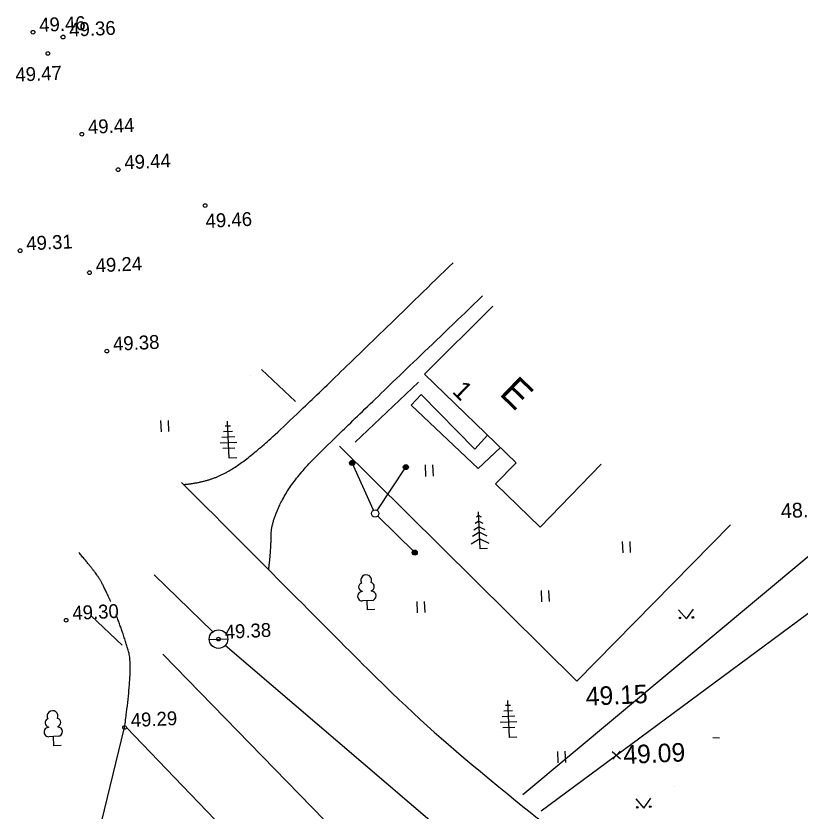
# Model space of a CAD drawing. Extents: x 641123 to 641236, y 6456305 to 6456450.
# Drawn here: x 641122.72 to 641165.06, y 6456350.98 to 6456393.92 of the extents above; entities that cross this region are included whole.
import ezdxf

# ---------------------------------------------------------------- set-up
doc = ezdxf.new("R2010")
doc.units = 0
for name, color, linetype in [('Level 1', 7, 'Continuous'), ('Level 10', 7, 'Continuous'), ('Level 13', 7, 'Continuous'), ('Level 14', 7, 'Continuous'), ('Level 15', 7, 'Continuous'), ('Level 24', 7, 'Continuous'), ('Level 30', 7, 'Continuous'), ('Level 31', 7, 'Continuous'), ('Level 41', 7, 'Continuous'), ('Level 47', 7, 'Continuous'), ('Level 5', 7, 'Continuous'), ('Level 54', 7, 'Continuous'), ('Level 57', 7, 'Continuous')]:
    doc.layers.add(name, color=color, linetype=linetype)

# ---------------------------------------------------------------- blocks, each defined once
blk = doc.blocks.new('1')
at = {"layer": 'Level 24'}
blk.add_line((0, -350), (0, 0), dxfattribs=at)
blk = doc.blocks.new('VMUR12')
at = {"layer": 'Level 13'}
for p, q in [((-403, 505), (0, 0)), ((0, 0), (397, 505))]:
    blk.add_line(p, q, dxfattribs=at)
for centre, radius in [((-353, 55), 42.8), ((347, 55), 45.2)]:
    blk.add_circle(centre, radius, dxfattribs=at)

msp = doc.modelspace()

# ---------------------------------------------------------------- linework, layer by layer
at = {"layer": 'Level 1'}
for p, q in [((641148.626, 6456368.643), (641149.734, 6456369.79)), ((641154.316, 6456369.715), (641151.033, 6456366.317)), ((641151.033, 6456366.317), (641148.626, 6456368.643))]:
    msp.add_line(p, q, dxfattribs=at)
msp.add_lwpolyline([(641148.471, 6456378.249), (641144.785, 6456374.572), (641149.734, 6456369.79)], dxfattribs=at)
at = {"layer": 'Level 10'}
for p, q in [((641130.534, 6456372.07), (641130.562, 6456371.45)), ((641130.94, 6456372.077), (641130.967, 6456371.468)), ((641134.242, 6456370.035), (641134.152, 6456372.033)), ((641134.027, 6456371.777), (641134.3, 6456371.789)), ((641133.845, 6456371.168), (641134.536, 6456371.199)), ((641133.936, 6456371.473), (641134.418, 6456371.494)), ((641133.754, 6456370.864), (641134.653, 6456370.904)), ((641133.892, 6456370.57), (641134.542, 6456370.599)), ((641134.641, 6456370.053), (641134.242, 6456370.035)), ((641144.814, 6456369.67), (641144.842, 6456369.051)), ((641145.22, 6456369.677), (641145.247, 6456369.069)), ((641147.709, 6456366.932), (641147.586, 6456366.856)), ((641147.79, 6456365.134), (641147.7, 6456367.131)), ((641147.709, 6456366.932), (641147.838, 6456366.867)), ((641147.723, 6456366.632), (641147.516, 6456366.505)), ((641147.723, 6456366.632), (641147.94, 6456366.524)), ((641147.749, 6456366.033), (641147.375, 6456365.802)), ((641147.736, 6456366.332), (641147.446, 6456366.154)), ((641147.736, 6456366.332), (641148.041, 6456366.18)), ((641147.749, 6456366.033), (641148.142, 6456365.837)), ((641147.765, 6456365.683), (641147.302, 6456365.398)), ((641147.765, 6456365.683), (641148.252, 6456365.441)), ((641148.189, 6456365.152), (641147.79, 6456365.134)), ((641155.457, 6456365.539), (641155.485, 6456364.919)), ((641155.863, 6456365.546), (641155.89, 6456364.938)), ((641141.41, 6456362.861), (641141.412, 6456362.829)), ((641141.91, 6456362.884), (641141.911, 6456362.852)), ((641151.08, 6456362.892), (641151.107, 6456362.272)), ((641151.485, 6456362.899), (641151.512, 6456362.291)), ((641141.934, 6456362.352), (641141.434, 6456362.33)), ((641141.706, 6456361.842), (641141.684, 6456362.341)), ((641144.362, 6456362.297), (641144.39, 6456361.677)), ((641144.768, 6456362.304), (641144.795, 6456361.696)), ((641142.106, 6456361.859), (641141.706, 6456361.842)), ((641149.151, 6456356.693), (641149.424, 6456356.706)), ((641149.366, 6456354.952), (641149.276, 6456356.949)), ((641149.06, 6456356.389), (641149.542, 6456356.411)), ((641148.878, 6456355.78), (641149.777, 6456355.821)), ((641148.969, 6456356.085), (641149.66, 6456356.116)), ((641124.476, 6456355.528), (641124.478, 6456355.496)), ((641124.976, 6456355.55), (641124.977, 6456355.518)), ((641149.017, 6456355.486), (641149.666, 6456355.515)), ((641125, 6456355.019), (641124.5, 6456354.996)), ((641124.772, 6456354.508), (641124.75, 6456355.008)), ((641149.765, 6456354.969), (641149.366, 6456354.952)), ((641125.172, 6456354.526), (641124.772, 6456354.508)), ((641151.957, 6456354.206), (641151.985, 6456353.586)), ((641152.363, 6456354.213), (641152.39, 6456353.604))]:
    msp.add_line(p, q, dxfattribs=at)
for points in [[(641135.977, 6456374.832), (641137.813, 6456373.1)], [(641144.462, 6456374.133), (641141.04, 6456370.892)], [(641140.19, 6456370.692), (641153.01, 6456357.994), (641161.313, 6456366.442)]]:
    msp.add_lwpolyline(points, dxfattribs=at)
for centre, radius, start, end in [((641141.635, 6456363.44), 0.292, 335.1444, 209.9846), ((641141.451, 6456363.081), 0.224, 107.8086, 259.6436), ((641141.85, 6456363.099), 0.224, 285.4855, 77.3204), ((641141.423, 6456362.58), 0.25, 92.5645, 272.5645), ((641141.923, 6456362.602), 0.25, 272.5645, 92.5645), ((641124.701, 6456356.106), 0.292, 335.1444, 209.9846), ((641124.516, 6456355.748), 0.224, 107.8086, 259.6436), ((641124.916, 6456355.766), 0.224, 285.4855, 77.3204), ((641124.489, 6456355.246), 0.25, 92.5645, 272.5645), ((641124.988, 6456355.268), 0.25, 272.5645, 92.5645)]:
    msp.add_arc(centre, radius, start, end, dxfattribs=at)
at = {"layer": 'Level 13'}
for p, q in [((641142.038, 6456367.232), (641140.877, 6456369.779)), ((641142.231, 6456367.216), (641143.775, 6456369.552)), ((641142.263, 6456366.909), (641144.254, 6456364.94))]:
    msp.add_line(p, q, dxfattribs=at)
for centre, radius in [((641140.877, 6456369.779), 0.136), ((641140.877, 6456369.779), 0.121), ((641140.877, 6456369.779), 0.107), ((641140.877, 6456369.779), 0.0902), ((641140.877, 6456369.779), 0.0749), ((641140.877, 6456369.779), 0.0616), ((641140.877, 6456369.779), 0.0467), ((641140.877, 6456369.779), 0.0343), ((641140.877, 6456369.779), 0.0209), ((641140.877, 6456369.779), 0.0112), ((641143.775, 6456369.552), 0.136), ((641143.775, 6456369.552), 0.121), ((641143.775, 6456369.552), 0.107), ((641143.775, 6456369.552), 0.0902), ((641143.775, 6456369.552), 0.0749), ((641143.775, 6456369.552), 0.0616), ((641143.775, 6456369.552), 0.0467), ((641143.775, 6456369.552), 0.0343), ((641143.775, 6456369.552), 0.0209), ((641143.775, 6456369.552), 0.0112), ((641142.121, 6456367.05), 0.2), ((641142.121, 6456367.05), 0.2), ((641142.121, 6456367.05), 0.2), ((641144.254, 6456364.94), 0.136), ((641144.254, 6456364.94), 0.121), ((641144.254, 6456364.94), 0.107), ((641144.254, 6456364.94), 0.0902), ((641144.254, 6456364.94), 0.0749), ((641144.254, 6456364.94), 0.0616), ((641144.254, 6456364.94), 0.0467), ((641144.254, 6456364.94), 0.0343), ((641144.254, 6456364.94), 0.0209), ((641144.254, 6456364.94), 0.0112)]:
    msp.add_circle(centre, radius, dxfattribs=at)
at = {"layer": 'Level 14'}
msp.add_lwpolyline([(641130.648, 6456359.455), (641163.516, 6456325.713)], dxfattribs=at)
at = {"layer": 'Level 15'}
for points in [[(641133.348, 6456360.656), (641130.187, 6456363.74)], [(641158.855, 6456338.678), (641134.019, 6456359.918)]]:
    msp.add_lwpolyline(points, dxfattribs=at)
at = {"layer": 'Level 30'}
for points in [[(641150.088, 6456351.871), (641167.938, 6456366.76), (641184.736, 6456379.981)], [(641151.089, 6456351.002), (641169.417, 6456364.561), (641186.427, 6456377.769)], [(641126.789, 6456361.531), (641128.465, 6456359.945)], [(641124.308, 6456337.47), (641124.562, 6456338.972), (641128.589, 6456355.501)]]:
    msp.add_lwpolyline(points, dxfattribs=at)
for points, degree in [([(641131.769, 6456368.615), (641132.976, 6456368.717), (641134.841, 6456369.634), (641137.849, 6456372.318), (641146.324, 6456380.589)], 2), ([(641136.37, 6456364.012), (641136.508, 6456365.15), (641136.493, 6456366.571), (641137.661, 6456368.878), (641140.469, 6456371.651), (641147.919, 6456378.798)], 2), ([(641131.658, 6456368.725), (641136.615, 6456363.794), (641143.015, 6456357.236), (641147.486, 6456353.261), (641159.801, 6456343.513), (641166.008, 6456339.367), (641178.576, 6456331.808), (641183.409, 6456329.553), (641199.394, 6456322.409), (641206.337, 6456319.327)], 3), ([(641127.85, 6456362.271), (641127.442, 6456363.195), (641126.959, 6456363.949), (641126.123, 6456364.94)], 2), ([(641128.589, 6456355.501), (641129.041, 6456358.724), (641128.598, 6456360.354), (641128.128, 6456361.591)], 2)]:
    msp.add_open_spline(points, degree=degree, dxfattribs=at)
at = {"layer": 'Level 31'}
for p, q in [((641154.925, 6456354.206), (641155.368, 6456353.801)), ((641154.944, 6456353.782), (641155.349, 6456354.225))]:
    msp.add_line(p, q, dxfattribs=at)
for centre in [(641123.643, 6456393.032), (641125.265, 6456392.774), (641124.45, 6456391.887), (641126.276, 6456387.526), (641128.242, 6456385.613), (641132.934, 6456383.673), (641122.945, 6456381.238), (641126.693, 6456380.051), (641127.63, 6456375.817), (641125.433, 6456361.287), (641133.661, 6456360.266), (641128.589, 6456355.501)]:
    msp.add_circle(centre, 0.1, dxfattribs=at)
at = {"layer": 'Level 41'}
for points in [[(641148.188, 6456371.285), (641147.493, 6456370.518), (641144.595, 6456373.478), (641144.061, 6456372.892), (641147.68, 6456369.473), (641148.886, 6456370.61)], [(641128.7, 6456355.5), (641134.763, 6456349.176)]]:
    msp.add_lwpolyline(points, dxfattribs=at)
at = {"layer": 'Level 5'}
msp.add_line((641133.162, 6456360.244), (641134.16, 6456360.289), dxfattribs=at)
msp.add_circle((641133.661, 6456360.266), 0.5, dxfattribs=at)
at = {"layer": 'Level 54'}
for p, q in [((641135.371, 6456374.499), (641135.371, 6456374.499)), ((641158.268, 6456352.29), (641158.268, 6456352.29))]:
    msp.add_line(p, q, dxfattribs=at)

# ---------------------------------------------------------------- block references
at = {"layer": 'Level 10', "xscale": 0.0009999014339576425, "yscale": 0.0009999014339576423, "rotation": 2.5645220755462295}
for p in [(641158.931, 6456361.368), (641156.628, 6456351.148)]:
    msp.add_blockref('VMUR12', p, dxfattribs=at)
at = {"layer": 'Level 47', "xscale": 0.0009999014339576423, "yscale": 0.0009999014339576425, "rotation": -92.22918490797463}
msp.add_blockref('1', (641160.709, 6456354.941), dxfattribs=at)

# ---------------------------------------------------------------- texts
at = {"layer": 'Level 1'}
msp.add_text('1', height=1, rotation=315.9823, dxfattribs=at).set_placement((641146.231, 6456373.593))
at = {"layer": 'Level 31'}
for s, height, p in [('49.46', 0.7499, (641123.992, 6456393.047)), ('49.36', 0.7499, (641125.614, 6456392.79)), ('49.47', 0.7499, (641122.708, 6456390.364)), ('49.44', 0.7499, (641126.626, 6456387.542)), ('49.44', 0.7499, (641128.592, 6456385.628)), ('49.46', 0.7499, (641132.978, 6456382.471)), ('49.31', 0.7499, (641123.295, 6456381.253)), ('49.24', 0.7499, (641127.043, 6456380.067)), ('49.38', 0.7499, (641127.979, 6456375.833)), ('48.94', 0.7999, (641164.041, 6456366.789)), ('49.30', 0.7499, (641125.783, 6456361.303)), ('49.38', 0.7499, (641134.011, 6456360.282)), (' 49.15', 0.9999, (641153.139, 6456356.653)), ('49.29', 0.7499, (641128.938, 6456355.517)), (' 49.09', 0.9999, (641155.169, 6456353.504))]:
    msp.add_text(s, height=height, rotation=2.5645, dxfattribs=at).set_placement(p)
at = {"layer": 'Level 57'}
msp.add_text('E', height=1.5, rotation=315.9824, dxfattribs=at).set_placement((641148.775, 6456373.482))

doc.saveas('drawing.dxf')
